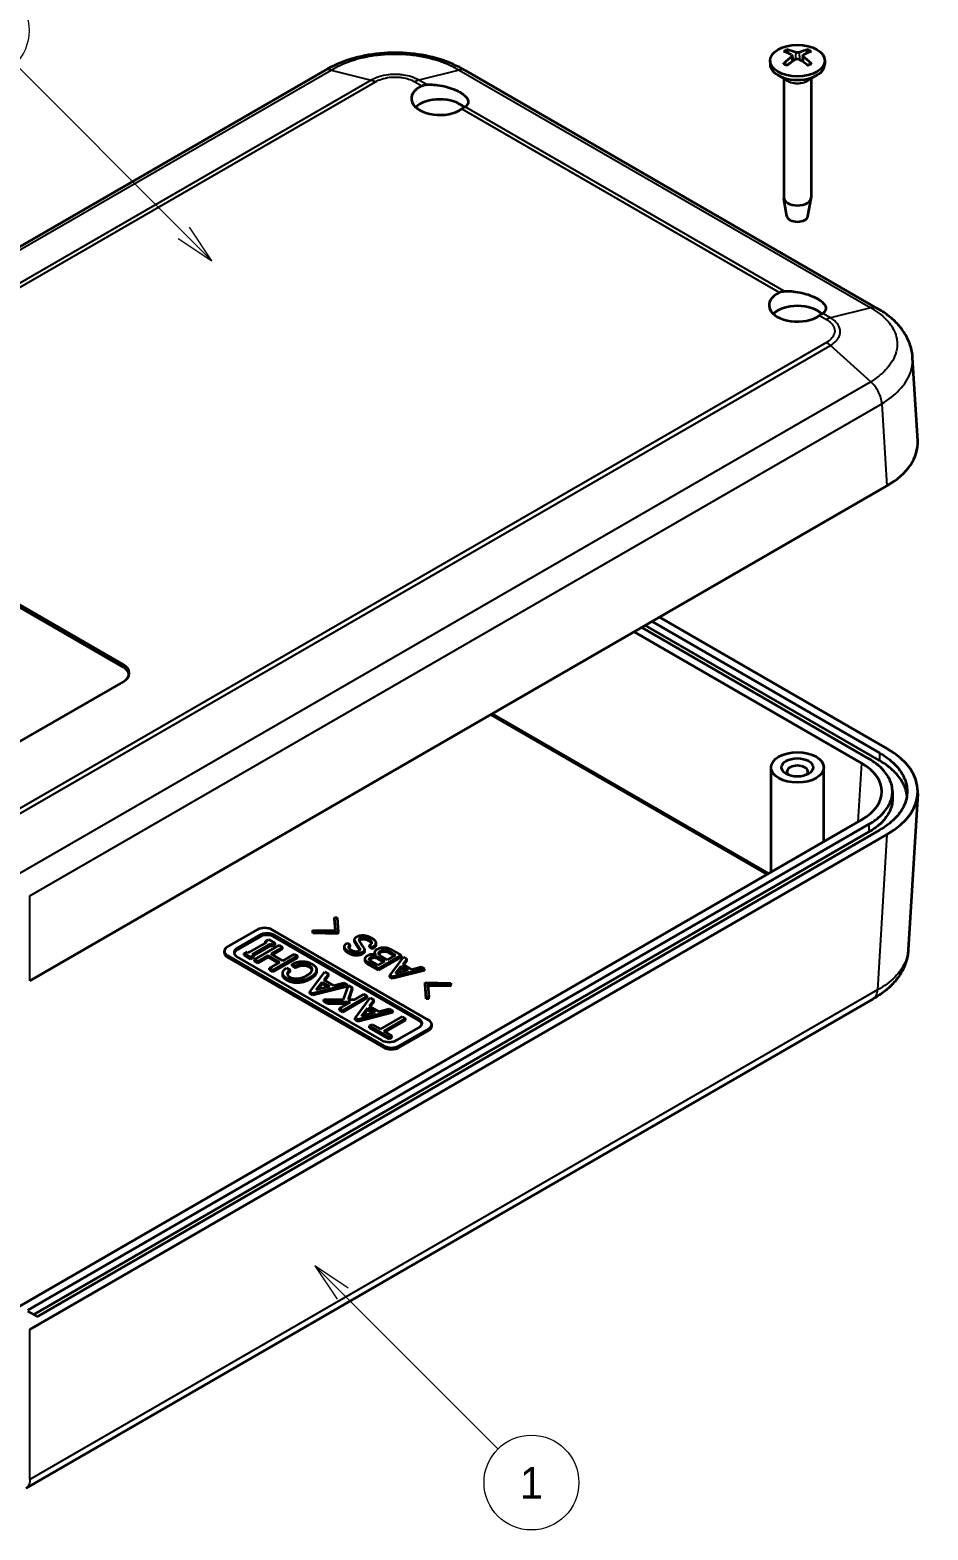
# Model space of a CAD drawing. Header units: millimetres. Extents: x 0 to 3058, y 0 to 562.
# Drawn here: x 411.7 to 497, y 135.4 to 277.7 of the extents above; entities that cross this region are included whole.
import ezdxf

# ---------------------------------------------------------------- set-up
doc = ezdxf.new("R2010")
doc.units = ezdxf.units.MM
doc.header["$LTSCALE"] = 1.5
for name, color, linetype, lineweight in [('Symbol (TK)', 100, 'Continuous', 18), ('Visible (ISO)', 7, 'Continuous', 35), ('Visible Narrow (ISO)', 7, 'Continuous', 25)]:
    doc.layers.add(name, color=color, linetype=linetype, lineweight=lineweight)
doc.styles.add('Note Text (TK2)', font='')
doc.styles.get('Note Text (TK2)').set_extended_font_data('MS PGothic')

# ---------------------------------------------------------------- blocks, each defined once
blk = doc.blocks.new('バルーン1')
at = {"layer": 'Symbol (TK)', "color": 100}
for p, q in [((308.785, 113.222), (307.017, 114.99)), ((309.139, 113.575), (307.017, 114.99)), ((307.017, 114.99), (308.432, 112.868)), ((308.785, 113.222), (318.613, 103.394))]:
    blk.add_line(p, q, dxfattribs=at)
at = {"layer": 'Symbol (TK)'}
blk.add_circle((320.726, 101.281), 3, dxfattribs=at)
at = {"layer": 'Symbol (TK)', "color": 7, "insert": (320.726, 101.257), "char_height": 2, "attachment_point": 5, "style": 'Note Text (TK2)'}
blk.add_mtext('1', dxfattribs=at)
blk = doc.blocks.new('バルーン3')
at = {"layer": 'Symbol (TK)', "color": 100}
for p, q in [((298.732, 180.307), (288.055, 190.984)), ((298.732, 180.307), (300.5, 178.539)), ((300.5, 178.539), (299.086, 180.66)), ((298.379, 179.953), (300.5, 178.539))]:
    blk.add_line(p, q, dxfattribs=at)
at = {"layer": 'Symbol (TK)'}
blk.add_circle((285.942, 193.097), 3, dxfattribs=at)
at = {"layer": 'Symbol (TK)', "color": 7, "insert": (285.942, 193.079), "char_height": 2, "attachment_point": 5, "style": 'Note Text (TK2)'}
blk.add_mtext('2', dxfattribs=at)

msp = doc.modelspace()

# ---------------------------------------------------------------- linework, layer by layer
at = {"layer": 'Visible (ISO)'}
for p, q in [((481.9837, 274.7862), (481.9837, 274.4596)), ((484.0751, 275.261), (484.1322, 274.7298)), ((485.0923, 275.261), (485.0353, 274.7298)), ((487.1837, 274.7862), (487.1837, 274.4596)), ((439.7251, 273.8473), (358.9287, 227.1994)), ((492.1519, 251.2861), (453.0748, 273.8473)), ((483.6438, 272.8793), (482.7452, 273.3981)), ((485.5237, 272.8793), (486.4222, 273.3981)), ((483.2837, 273.0872), (483.2837, 261.8039)), ((485.8837, 273.0872), (485.8837, 261.8039)), ((483.5837, 260.0316), (483.2901, 261.7293)), ((485.5837, 260.0316), (485.8773, 261.7293)), ((495.9954, 238.735), (495.5189, 246.6124)), ((493.0733, 234.4537), (411.7474, 187.5002)), ((420.5906, 217.264), (409.2814, 223.7933)), ((409.3643, 223.9904), (420.5906, 217.5089)), ((493.0733, 209.5456), (471.5022, 221.9996)), ((469.0966, 220.6108), (490.6647, 208.1584)), ((491.3733, 208.5675), (469.8052, 221.0199)), ((492.3662, 208.4025), (470.1587, 221.224)), ((470.7951, 221.5914), (492.3662, 209.1373)), ((420.5906, 215.8759), (409.2768, 209.344)), ((482.0837, 197.8185), (482.0837, 207.7518)), ((487.0837, 200.7053), (487.0837, 207.7518)), ((493.5994, 205.4656), (493.5994, 204.7307)), ((495.9954, 205.2643), (495.0992, 190.4467)), ((490.6647, 202.7728), (410.3353, 156.3945)), ((411.5396, 156.2717), (491.3733, 202.3637)), ((411.7474, 154.4321), (493.0733, 201.3856)), ((491.3733, 201.6289), (412.1053, 155.8634)), ((492.3662, 201.7938), (412.5295, 155.7001)), ((440.7408, 192.2731), (440.6525, 193.5182)), ((440.6525, 193.3549), (440.6525, 193.5182)), ((440.6525, 193.5182), (440.9048, 193.5182)), ((440.9048, 193.5182), (440.9931, 192.1275)), ((430.49, 190.7278), (433.3185, 192.3608)), ((434.7327, 192.3608), (449.5819, 183.7876)), ((438.5841, 192.1784), (438.5841, 192.3241)), ((438.5841, 192.3241), (440.7408, 192.2731)), ((438.5841, 192.0151), (438.5841, 192.1784)), ((440.9931, 192.1275), (438.5841, 192.1784)), ((440.7292, 192.2734), (440.6525, 193.3549)), ((440.9931, 191.9642), (440.9931, 192.1275)), ((431.4093, 190.6054), (433.5306, 191.8301)), ((433.5306, 191.6668), (431.4093, 190.4421)), ((432.5264, 190.1846), (434.2594, 191.1851)), ((434.5733, 191.0039), (432.8402, 190.0034)), ((434.5733, 190.8406), (432.9817, 189.9217)), ((433.0586, 189.5307), (435.392, 190.8779)), ((434.1093, 191.2718), (434.4095, 191.4451)), ((434.2594, 191.1851), (434.1093, 191.2718)), ((434.1093, 191.1085), (434.1093, 191.2718)), ((434.118, 191.1035), (434.1093, 191.1085)), ((434.4095, 191.4451), (435.0236, 191.0906)), ((434.7234, 190.9173), (434.5733, 191.0039)), ((434.5733, 190.8406), (434.5733, 191.0039)), ((434.7234, 190.754), (434.5733, 190.8406)), ((435.7059, 190.6967), (434.6142, 190.0664)), ((435.0236, 191.0906), (434.7234, 190.9173)), ((435.0236, 190.9273), (434.7234, 190.754)), ((434.7234, 190.754), (434.7234, 190.9173)), ((434.9448, 191.8301), (448.6627, 183.9101)), ((448.6627, 183.7468), (434.9448, 191.6668)), ((435.0236, 190.9273), (435.0236, 191.0906)), ((435.392, 190.8779), (435.7059, 190.6967)), ((435.7059, 190.5334), (435.7059, 190.6967)), ((440.9931, 191.9642), (438.5841, 192.0151)), ((441.5984, 190.5806), (441.5984, 190.7439)), ((441.8381, 191.0862), (442.1282, 190.9187)), ((442.1282, 190.7554), (442.1282, 190.9187)), ((442.557, 191.2506), (442.557, 191.4139)), ((442.62, 191.0685), (442.62, 191.2318)), ((442.9858, 190.5224), (442.9858, 190.6857)), ((444.2596, 190.7075), (443.9695, 190.875)), ((443.9695, 190.7117), (443.9695, 190.875)), ((444.2596, 190.5442), (443.9695, 190.7117)), ((444.2596, 190.5442), (444.2596, 190.7075)), ((444.5749, 190.9156), (444.5749, 191.0789)), ((430.1972, 190.1563), (430.1972, 190.3196)), ((445.3393, 181.3381), (430.49, 189.9113)), ((445.3393, 181.1748), (430.49, 189.748)), ((445.1272, 181.8688), (431.4093, 189.7889)), ((432.0761, 190.0979), (432.3763, 190.2712)), ((432.0761, 189.9346), (432.0761, 190.0979)), ((432.6901, 189.7434), (432.0761, 190.0979)), ((432.6901, 189.5801), (432.0761, 189.9346)), ((432.3763, 190.2712), (432.5264, 190.1846)), ((432.9904, 189.9167), (432.6901, 189.7434)), ((432.9904, 189.7534), (432.6901, 189.5801)), ((432.6901, 189.5801), (432.6901, 189.7434)), ((432.8402, 190.0034), (432.9904, 189.9167)), ((432.9904, 189.7534), (432.9904, 189.9167)), ((433.3724, 189.3495), (433.0586, 189.5307)), ((433.0586, 189.3674), (433.0586, 189.5307)), ((433.3724, 189.1862), (433.0586, 189.3674)), ((434.3549, 189.9167), (433.3724, 189.3495)), ((434.3549, 189.7534), (433.3724, 189.1862)), ((433.3724, 189.1862), (433.3724, 189.3495)), ((435.4739, 189.2707), (434.3549, 189.9167)), ((434.3549, 189.7534), (434.3549, 189.9167)), ((435.3325, 189.189), (434.3549, 189.7534)), ((434.4914, 188.7034), (435.4739, 189.2707)), ((434.6142, 190.0664), (435.7332, 189.4204)), ((435.7059, 190.5334), (434.7556, 189.9847)), ((437.1387, 189.8694), (434.8053, 188.5222)), ((437.1387, 189.7061), (434.8053, 188.3589)), ((435.7332, 189.4204), (436.8249, 190.0506)), ((436.8249, 190.0506), (437.1387, 189.8694)), ((437.1387, 189.7061), (437.1387, 189.8694)), ((443.4903, 190.2894), (443.4903, 190.4527)), ((443.5533, 189.4374), (443.5533, 189.6007)), ((444.8145, 188.6832), (443.8056, 189.2658)), ((444.7641, 188.9891), (444.0578, 189.3968)), ((444.4866, 190.0491), (444.4866, 190.2124)), ((444.7515, 189.7682), (445.4325, 189.375)), ((445.2911, 189.2933), (444.7515, 189.6049)), ((445.4325, 189.375), (444.7641, 188.9891)), ((446.9712, 189.9284), (444.8145, 188.6832)), ((446.9712, 189.7651), (444.8145, 188.5199)), ((445.6722, 189.5133), (445.0289, 189.8847)), ((446.4415, 189.9575), (445.6722, 189.5133)), ((445.7983, 190.3289), (446.4415, 189.9575)), ((446.3001, 189.8759), (445.7983, 190.1656)), ((445.8992, 188.0279), (447.2235, 189.7828)), ((445.9749, 190.5037), (446.9712, 189.9284)), ((446.9712, 189.7651), (446.9712, 189.9284)), ((447.5262, 189.608), (447.1352, 189.0765)), ((447.5262, 189.4447), (447.2195, 189.0278)), ((447.2235, 189.7828), (447.5262, 189.608)), ((447.5262, 189.4447), (447.5262, 189.608)), ((434.4914, 188.5401), (434.4914, 188.7034)), ((434.8053, 188.5222), (434.4914, 188.7034)), ((434.8053, 188.3589), (434.4914, 188.5401)), ((434.8053, 188.3589), (434.8053, 188.5222)), ((435.7332, 188.0595), (435.7332, 188.2228)), ((436.1016, 188.7349), (436.4291, 188.5458)), ((436.4291, 188.3825), (436.4291, 188.5458)), ((436.9613, 188.9004), (436.6338, 189.0895)), ((436.6338, 188.9262), (436.6338, 189.0895)), ((436.9613, 188.7371), (436.6338, 188.9262)), ((436.9613, 188.7371), (436.9613, 188.9004)), ((438.3123, 186.4659), (439.7451, 188.3646)), ((438.94, 188.3983), (438.94, 188.5616)), ((440.0726, 188.1756), (439.6496, 187.6004)), ((440.0726, 188.0123), (439.7339, 187.5518)), ((439.7451, 188.3646), (440.0726, 188.1756)), ((440.0726, 188.0123), (440.0726, 188.1756)), ((444.8145, 188.5199), (443.8056, 189.1025)), ((444.8145, 188.5199), (444.8145, 188.6832)), ((446.1514, 187.8823), (445.8992, 188.0279)), ((445.8992, 187.8646), (445.8992, 188.0279)), ((446.1514, 187.719), (445.8992, 187.8646)), ((449.191, 188.6468), (446.1514, 187.8823)), ((449.191, 188.4835), (446.1514, 187.719)), ((446.1514, 187.719), (446.1514, 187.8823)), ((446.4415, 188.1954), (446.9838, 188.8871)), ((447.6397, 188.5085), (446.4415, 188.1954)), ((446.9838, 188.7238), (446.6025, 188.2375)), ((446.9838, 188.7238), (446.9838, 188.8871)), ((446.9838, 188.8871), (447.6397, 188.5085)), ((447.445, 188.4576), (446.9838, 188.7238)), ((447.1352, 189.0765), (447.9676, 188.5959)), ((447.9676, 188.5959), (448.8883, 188.8216)), ((448.8883, 188.8216), (449.191, 188.6468)), ((449.191, 188.4835), (449.191, 188.6468)), ((438.5852, 186.3084), (438.3123, 186.4659)), ((438.3123, 186.3026), (438.3123, 186.4659)), ((441.8738, 187.1356), (438.5852, 186.3084)), ((441.8738, 186.9723), (438.5852, 186.1451)), ((438.899, 186.6471), (439.4858, 187.3956)), ((440.1954, 186.9859), (438.899, 186.6471)), ((439.4858, 187.2323), (439.06, 186.6892)), ((439.4858, 187.2323), (439.4858, 187.3956)), ((439.4858, 187.3956), (440.1954, 186.9859)), ((440.0007, 186.935), (439.4858, 187.2323)), ((439.6496, 187.6004), (440.5502, 187.0805)), ((440.5502, 187.0805), (441.5463, 187.3247)), ((441.5054, 185.7254), (441.9694, 187.0805)), ((441.5463, 187.3247), (441.8738, 187.1356)), ((441.8738, 186.9723), (441.8738, 187.1356)), ((442.3378, 186.8677), (441.9421, 185.7254)), ((441.9694, 187.0805), (442.3378, 186.8677)), ((442.3378, 186.7044), (441.9986, 185.7254)), ((442.3378, 186.7044), (442.3378, 186.8677)), ((449.3549, 185.9599), (449.2666, 187.3507)), ((449.2666, 187.1874), (449.2666, 187.3507)), ((449.2666, 187.3507), (451.6755, 187.2997)), ((449.3549, 185.7966), (449.2666, 187.1874)), ((451.6755, 187.1541), (449.5189, 187.2051)), ((449.5189, 187.2051), (449.6072, 185.9599)), ((451.6755, 186.9908), (449.5305, 187.0415)), ((451.6755, 187.2997), (451.6755, 187.1541)), ((451.6755, 186.9908), (451.6755, 187.1541)), ((491.7474, 185.7818), (411.3701, 139.376)), ((438.5852, 186.1451), (438.3123, 186.3026)), ((438.5852, 186.1451), (438.5852, 186.3084)), ((440.0453, 185.4969), (439.6496, 185.7254)), ((439.6496, 185.5621), (439.6496, 185.7254)), ((439.6496, 185.7254), (441.5054, 185.7254)), ((440.0453, 185.3336), (439.6496, 185.5621)), ((442.1741, 185.4969), (440.0453, 185.4969)), ((440.0453, 185.3336), (440.0453, 185.4969)), ((441.8912, 185.3336), (440.0453, 185.3336)), ((441.1097, 184.8824), (442.1741, 185.4969)), ((443.757, 186.0484), (441.4235, 184.7012)), ((443.757, 185.8851), (441.4235, 184.5379)), ((441.9421, 185.7254), (442.5698, 185.7254)), ((442.5698, 185.7254), (443.4431, 186.2296)), ((442.6107, 183.9842), (444.0435, 185.8829)), ((443.4431, 186.2296), (443.757, 186.0484)), ((443.757, 185.8851), (443.757, 186.0484)), ((444.3711, 185.6938), (443.948, 185.1187)), ((443.948, 185.1187), (444.8487, 184.5987)), ((444.3711, 185.5305), (444.0323, 185.07)), ((444.0435, 185.8829), (444.3711, 185.6938)), ((444.3711, 185.5305), (444.3711, 185.6938)), ((449.3549, 185.7966), (449.3549, 185.9599)), ((449.6072, 185.9599), (449.3549, 185.9599)), ((449.6072, 185.7966), (449.3549, 185.7966)), ((449.6072, 185.7966), (449.6072, 185.9599)), ((441.1097, 184.7191), (441.1097, 184.8824)), ((441.4235, 184.7012), (441.1097, 184.8824)), ((441.4235, 184.5379), (441.1097, 184.7191)), ((441.4235, 184.5379), (441.4235, 184.7012)), ((442.8836, 183.8266), (442.6107, 183.9842)), ((442.6107, 183.8209), (442.6107, 183.9842)), ((442.8836, 183.6633), (442.6107, 183.8209)), ((446.1723, 184.6539), (442.8836, 183.8266)), ((446.1723, 184.4906), (442.8836, 183.6633)), ((442.8836, 183.6633), (442.8836, 183.8266)), ((443.1975, 184.1654), (443.7843, 184.9139)), ((444.4939, 184.5042), (443.1975, 184.1654)), ((443.7843, 184.7506), (443.3585, 184.2075)), ((443.7843, 184.7506), (443.7843, 184.9139)), ((443.7843, 184.9139), (444.4939, 184.5042)), ((444.2992, 184.4533), (443.7843, 184.7506)), ((444.8487, 184.5987), (445.8448, 184.843)), ((445.0124, 182.9285), (447.0866, 184.126)), ((447.4004, 183.9448), (445.3263, 182.7473)), ((447.4004, 183.7815), (445.4677, 182.6656)), ((445.8448, 184.843), (446.1723, 184.6539)), ((446.1723, 184.4906), (446.1723, 184.6539)), ((447.0866, 184.126), (447.4004, 183.9448)), ((447.4004, 183.7815), (447.4004, 183.9448)), ((443.9753, 183.2279), (444.2346, 183.3776)), ((443.9753, 183.0646), (443.9753, 183.2279)), ((445.8448, 182.1485), (443.9753, 183.2279)), ((445.8448, 181.9852), (443.9753, 183.0646)), ((444.2346, 183.3776), (445.0124, 182.9285)), ((445.3263, 182.7473), (446.1041, 182.2982)), ((446.1041, 182.2982), (445.8448, 182.1485)), ((445.8448, 181.9852), (445.8448, 182.1485)), ((446.1041, 182.1349), (445.8448, 181.9852)), ((446.1041, 182.1349), (446.1041, 182.2982)), ((448.6627, 183.0936), (446.5414, 181.8688)), ((449.5819, 182.9711), (446.7535, 181.3381)), ((449.5819, 182.8078), (446.7535, 181.1748)), ((449.8748, 183.2161), (449.8748, 183.3794)), ((412.3881, 155.7001), (411.5396, 156.19))]:
    msp.add_line(p, q, dxfattribs=at)
for centre, major_axis in [((484.5837, 274.7862), (2.6, 0)), ((484.5837, 207.7518), (-2.5, 0)), ((484.5837, 207.7518), (-1.5, 0))]:
    msp.add_ellipse(centre, major_axis=major_axis, ratio=0.57735027, dxfattribs=at)
for centre, major_axis, ratio, start_param, end_param in [((484.7386, 270.4679), (3.1811, -5.0829), 0.49914857, 2.42335369, 2.61662299), ((484.7386, 270.3041), (-2.3783, -5.5045), 0.59978735, 3.94516487, 4.13843417), ((484.4419, 270.2966), (-2.7849, 5.3104), 0.65005895, 5.60912417, 5.80239347), ((484.4419, 270.4754), (3.5541, 4.8295), 0.54942017, 0.93426407, 1.12753336), ((484.7256, 270.2966), (-2.7849, -5.3104), 0.65005895, 3.62238449, 3.81565379), ((484.7256, 270.4754), (3.5541, -4.8295), 0.54942017, 2.01405929, 2.20732858), ((484.4289, 270.4679), (3.1811, 5.0829), 0.49914857, 0.52496967, 0.71823896), ((484.4289, 270.3041), (-2.3783, 5.5045), 0.59978735, 5.28634379, 5.47961309), ((484.5837, 274.4596), (2.6, 0), 0.57735027, 3.14159265, 6.28318531), ((450.6426, 271.1936), (-2.7, 0), 0.57735027, 5.3980875, 8.73907944), ((450.6426, 269.5606), (-2.7, 0), 0.57735027, 3.68122858, 5.73189971), ((484.5837, 261.8039), (1.3, 0), 0.57735027, 3.14159267, 6.28318531), ((484.5837, 260.0892), (-1.005, 0), 0.57735027, 0.09949574, 3.04209691), ((484.5837, 251.5976), (-2.7, 0), 0.57735027, 5.3980875, 8.73907944), ((484.5837, 249.9647), (-2.7, 0), 0.57735027, 3.68122858, 5.73189971), ((485.9893, 238.5337), (10.0122, 0), 0.5766475, 5.49839613, 6.31804944), ((419.1763, 216.6924), (2, 0), 0.57735027, 5.49778714, 7.06858347), ((419.1763, 216.4475), (2, 0), 0.57735027, 0.1062659, 0.78539816), ((485.9893, 205.4656), (10.0122, 0), 0.5766475, 5.49839613, 7.06797448), ((484.5837, 207.3435), (-1, 0), 0.57735027, 2.58260279, 6.84217517), ((485.9893, 205.4656), (6.608, 0), 0.5766475, 5.49839613, 7.06797448), ((434.0256, 191.9526), (1, 0), 0.57735027, 0.78539816, 2.35619449), ((431.1972, 190.3196), (-1, 0), 0.57735027, 5.49778714, 7.06858347), ((434.2377, 191.4219), (1, 0), 0.57735027, 0.78539816, 2.35619449), ((434.2377, 191.2586), (-1, 0), 0.57735027, 3.92699082, 5.49778714), ((431.1972, 190.1563), (-1, 0), 0.57735027, 0, 0.78539816), ((432.1164, 190.1971), (-1, 0), 0.57735027, 5.49778714, 7.06858347), ((432.1164, 190.0338), (-1, 0), 0.57735027, 5.49778714, 6.14128825), ((447.9556, 183.5018), (1, 0), 0.57735027, 5.49778714, 7.06858347), ((447.9556, 183.3385), (1, 0), 0.57735027, 0.14189705, 0.78539816), ((448.8748, 183.3794), (1, 0), 0.57735027, 5.49778714, 7.06858347), ((448.8748, 183.2161), (1, 0), 0.57735027, 5.49778714, 6.28318531), ((445.8343, 182.2771), (-1, 0), 0.57735027, 0.78539816, 2.35619449), ((446.0464, 181.7464), (-1, 0), 0.57735027, 0.78539816, 2.35619449), ((446.0464, 181.5831), (-1, 0), 0.57735027, 0.78539816, 2.35619449), ((412.4588, 155.741), (-0.1, 0), 0.57735027, 0.78539816, 2.35619449)]:
    msp.add_ellipse(centre, major_axis=major_axis, ratio=ratio, start_param=start_param, end_param=end_param, dxfattribs=at)
for points, knots in [([(453.085, 273.8415), (452.339, 274.291), (451.4991, 274.6555), (449.7294, 275.1987), (448.7967, 275.3802), (446.8822, 275.5629), (445.9177, 275.5629), (444.0032, 275.3802), (443.0705, 275.1987), (441.3008, 274.6555), (440.4609, 274.291), (439.7149, 273.8415)], [0.00078481, 0.00078481, 0.00078481, 0.00078481, 0.25032254, 0.25032254, 0.49986028, 0.49986028, 0.74939802, 0.74939802, 0.99893575, 0.99893575, 1.24847349, 1.24847349, 1.24847349, 1.24847349]), ([(483.5692, 275.8422), (483.5759, 275.8409), (483.5831, 275.8382), (483.5984, 275.8301), (483.6087, 275.8222), (483.6245, 275.8057), (483.6328, 275.7943), (483.6431, 275.7754), (483.6474, 275.7652), (483.6501, 275.7557)], [0.0118419235, 0.0118419235, 0.0118419235, 0.0118419235, 0.0144214474, 0.0144214474, 0.018046329, 0.018046329, 0.0216199422, 0.0216199422, 0.0245028918, 0.0245028918, 0.0245028918, 0.0245028918]), ([(484.0129, 275.3401), (484.0331, 275.3292), (484.0503, 275.3149), (484.0721, 275.2822), (484.0767, 275.2639), (484.0741, 275.2287), (484.0667, 275.2095), (484.0428, 275.1772), (484.0289, 275.1637), (484.0129, 275.1518)], [0, 0, 0, 0, 0.0090810802, 0.0090810802, 0.0181621604, 0.0181621604, 0.0272534983, 0.0272534983, 0.0342554005, 0.0342554005, 0.0342554005, 0.0342554005]), ([(484.7468, 275.5755), (484.7244, 275.5659), (484.6964, 275.5578), (484.636, 275.5474), (484.6035, 275.5453), (484.543, 275.5465), (484.5109, 275.55), (484.4593, 275.5613), (484.4384, 275.5679), (484.4207, 275.5755)], [0, 0, 0, 0, 0.0090810802, 0.0090810802, 0.0181621604, 0.0181621604, 0.0272534983, 0.0272534983, 0.0342554005, 0.0342554005, 0.0342554005, 0.0342554005]), ([(484.4207, 274.9164), (484.4431, 274.9302), (484.471, 274.9418), (484.5314, 274.9567), (484.564, 274.9598), (484.6245, 274.958), (484.6565, 274.953), (484.7082, 274.9368), (484.729, 274.9273), (484.7468, 274.9164)], [0, 0, 0, 0, 0.0090810802, 0.0090810802, 0.0181621604, 0.0181621604, 0.0272534983, 0.0272534983, 0.0342554005, 0.0342554005, 0.0342554005, 0.0342554005]), ([(485.1545, 275.1518), (485.1343, 275.1668), (485.1171, 275.1847), (485.0954, 275.2219), (485.0908, 275.2411), (485.0934, 275.2758), (485.1008, 275.2935), (485.1246, 275.3209), (485.1385, 275.3315), (485.1545, 275.3401)], [0, 0, 0, 0, 0.0090810802, 0.0090810802, 0.0181621604, 0.0181621604, 0.0272534983, 0.0272534983, 0.0342554005, 0.0342554005, 0.0342554005, 0.0342554005]), ([(485.5173, 275.7557), (485.5201, 275.7652), (485.5244, 275.7754), (485.5346, 275.7943), (485.5429, 275.8057), (485.5587, 275.8222), (485.5691, 275.8301), (485.5843, 275.8382), (485.5915, 275.8409), (485.5982, 275.8422)], [0.0329150768, 0.0329150768, 0.0329150768, 0.0329150768, 0.0357980264, 0.0357980264, 0.0393716396, 0.0393716396, 0.0429965212, 0.0429965212, 0.0455760451, 0.0455760451, 0.0455760451, 0.0455760451]), ([(483.2574, 274.4907), (483.2633, 274.4967), (483.2697, 274.5019), (483.2837, 274.5107), (483.2935, 274.5144), (483.3091, 274.516), (483.3176, 274.5143), (483.3251, 274.51), (483.3264, 274.5091), (483.3276, 274.5081)], [0.0118419235, 0.0118419235, 0.0118419235, 0.0118419235, 0.0144214474, 0.0144214474, 0.018046329, 0.018046329, 0.0216199422, 0.0216199422, 0.0223589134, 0.0223589134, 0.0223589134, 0.0223589134]), ([(483.6086, 274.3425), (483.5943, 274.349), (483.5803, 274.3556), (483.544, 274.3732), (483.5221, 274.3845), (483.4797, 274.4077), (483.4591, 274.4196), (483.4192, 274.444), (483.3999, 274.4564), (483.3627, 274.4819), (483.3448, 274.4949), (483.3277, 274.5082)], [3.02185546, 3.02185546, 3.02185546, 3.02185546, 3.056840358, 3.056840358, 3.113538845, 3.113538845, 3.170237332, 3.170237332, 3.226935819, 3.226935819, 3.283634306, 3.283634306, 3.283634306, 3.283634306]), ([(485.8398, 274.5082), (485.8226, 274.4949), (485.8047, 274.4819), (485.7675, 274.4564), (485.7482, 274.444), (485.7084, 274.4196), (485.6878, 274.4077), (485.6453, 274.3845), (485.6235, 274.3732), (485.5872, 274.3556), (485.5731, 274.349), (485.5588, 274.3425)], [1.428754675, 1.428754675, 1.428754675, 1.428754675, 1.485453162, 1.485453162, 1.542151649, 1.542151649, 1.598850136, 1.598850136, 1.655548623, 1.655548623, 1.690533521, 1.690533521, 1.690533521, 1.690533521]), ([(485.8398, 274.5081), (485.841, 274.5091), (485.8423, 274.51), (485.8498, 274.5143), (485.8584, 274.516), (485.8739, 274.5144), (485.8837, 274.5107), (485.8977, 274.5019), (485.9042, 274.4967), (485.91, 274.4907)], [0.0350590552, 0.0350590552, 0.0350590552, 0.0350590552, 0.0357980264, 0.0357980264, 0.0393716396, 0.0393716396, 0.0429965212, 0.0429965212, 0.0455760451, 0.0455760451, 0.0455760451, 0.0455760451]), ([(448.9329, 272.4001), (449.0049, 272.4341), (449.0797, 272.4606), (449.2352, 272.4991), (449.3155, 272.5107), (449.3968, 272.515)], [-0.0563926453, -0.0563926453, -0.0563926453, -0.0563926453, -0.0284701485, -0.0284701485, 0, 0, 0, 0]), ([(449.3968, 272.515), (449.5045, 272.5206), (449.6161, 272.5226), (449.9569, 272.5176), (450.1938, 272.5), (450.7151, 272.4315), (450.998, 272.3762), (451.5368, 272.2346), (451.7898, 272.1508), (452.129, 272.0118), (452.2297, 271.9665), (452.3743, 271.8952), (452.4218, 271.8706), (452.5027, 271.8267), (452.5367, 271.8075), (452.6048, 271.7676), (452.639, 271.7468), (452.723, 271.6935), (452.7714, 271.6607), (452.938, 271.5397), (453.0396, 271.4498), (453.2429, 271.2222), (453.3153, 271.0861), (453.3602, 270.8083), (453.3161, 270.6715), (453.163, 270.5026), (453.1058, 270.4556), (453.038, 270.4127)], [-0.723890047, -0.723890047, -0.723890047, -0.723890047, -0.686108666, -0.686108666, -0.611718102, -0.611718102, -0.525593699, -0.525593699, -0.443518141, -0.443518141, -0.40675463, -0.40675463, -0.387951732, -0.387951732, -0.373781431, -0.373781431, -0.358713042, -0.358713042, -0.335524765, -0.335524765, -0.274207076, -0.274207076, -0.181088175, -0.181088175, -0.07433961, -0.07433961, -0.02862529, -0.02862529, -0.02862529, -0.02862529]), ([(453.038, 270.4127), (452.962, 270.3646), (452.8712, 270.3038), (452.7549, 270.2224), (452.7437, 270.2145), (452.7323, 270.2065)], [-0.0565080673, -0.0565080673, -0.0565080673, -0.0565080673, -0.0053919863, -0.0053919863, 0, 0, 0, 0]), ([(482.874, 252.8042), (482.9461, 252.8382), (483.0208, 252.8647), (483.1763, 252.9032), (483.2566, 252.9148), (483.3379, 252.919)], [-0.0563926453, -0.0563926453, -0.0563926453, -0.0563926453, -0.0284701485, -0.0284701485, 0, 0, 0, 0]), ([(483.3379, 252.919), (483.4457, 252.9247), (483.5573, 252.9267), (483.8984, 252.9216), (484.1354, 252.904), (484.6568, 252.8355), (484.9397, 252.7802), (485.4783, 252.6386), (485.7311, 252.5548), (486.0701, 252.4159), (486.1707, 252.3707), (486.3153, 252.2994), (486.3629, 252.2747), (486.4437, 252.2308), (486.4777, 252.2117), (486.5459, 252.1718), (486.58, 252.151), (486.664, 252.0976), (486.7124, 252.0648), (486.8791, 251.9438), (486.9808, 251.8538), (487.184, 251.6263), (487.2564, 251.4901), (487.3013, 251.2124), (487.2572, 251.0756), (487.1041, 250.9067), (487.0469, 250.8597), (486.9791, 250.8168)], [-0.723889884, -0.723889884, -0.723889884, -0.723889884, -0.686083319, -0.686083319, -0.611655667, -0.611655667, -0.525541143, -0.525541143, -0.443520627, -0.443520627, -0.406768973, -0.406768973, -0.387969052, -0.387969052, -0.373799247, -0.373799247, -0.358729695, -0.358729695, -0.335536439, -0.335536439, -0.274195039, -0.274195039, -0.181089418, -0.181089418, -0.074338472, -0.074338472, -0.02862529, -0.02862529, -0.02862529, -0.02862529]), ([(486.9791, 250.8168), (486.9032, 250.7687), (486.8124, 250.7079), (486.6961, 250.6265), (486.6848, 250.6186), (486.6735, 250.6106)], [-0.0565080673, -0.0565080673, -0.0565080673, -0.0565080673, -0.0053919863, -0.0053919863, 0, 0, 0, 0]), ([(495.5189, 246.6124), (495.4947, 247.0141), (495.4177, 247.4128), (495.168, 248.1783), (494.9958, 248.5438), (494.5797, 249.2228), (494.3374, 249.5354), (493.7969, 250.1139), (493.4978, 250.3801), (492.8563, 250.8663), (492.5138, 251.0863), (492.1557, 251.284)], [0.652641614, 0.652641614, 0.652641614, 0.652641614, 0.771955424, 0.771955424, 0.891269235, 0.891269235, 1.010583045, 1.010583045, 1.129896856, 1.129896856, 1.249210667, 1.249210667, 1.249210667, 1.249210667]), ([(491.3733, 202.3637), (491.6078, 202.4991), (492.0461, 202.7876), (492.5076, 203.1863), (492.8987, 203.6086), (493.1531, 203.963), (493.3939, 204.4211), (493.5235, 204.7974), (493.6048, 205.2738), (493.6048, 205.6574), (493.5235, 206.1338), (493.3939, 206.5101), (493.1531, 206.9682), (492.8987, 207.3226), (492.5076, 207.7449), (492.0461, 208.1436), (491.6078, 208.4321), (491.3733, 208.5675)], [-7.06797448, -7.06797448, -7.06797448, -7.06797448, -6.93717629, -6.80637809, -6.74097899, -6.6101808, -6.5447817, -6.4139835, -6.34858441, -6.21778621, -6.15238711, -6.02158892, -5.95618982, -5.82539162, -5.75999252, -5.62919433, -5.49839613, -5.49839613, -5.49839613, -5.49839613]), ([(492.3662, 209.1373), (492.6439, 208.977), (493.1627, 208.6355), (493.7092, 208.1634), (494.1721, 207.6636), (494.4732, 207.244), (494.7582, 206.7018), (494.9117, 206.2565), (495.0079, 205.6926), (495.0079, 205.2386), (494.9117, 204.6747), (494.7582, 204.2294), (494.4732, 203.6871), (494.1721, 203.2676), (493.7092, 202.7678), (493.1627, 202.2957), (492.6439, 201.9541), (492.3662, 201.7938)], [-7.06797448, -7.06797448, -7.06797448, -7.06797448, -6.93717629, -6.80637809, -6.74097899, -6.6101808, -6.5447817, -6.4139835, -6.34858441, -6.21778621, -6.15238711, -6.02158892, -5.95618982, -5.82539162, -5.75999252, -5.62919433, -5.49839613, -5.49839613, -5.49839613, -5.49839613]), ([(494.979, 205.0982), (494.9662, 205.2019), (494.9085, 205.5308), (494.7582, 205.9669), (494.4732, 206.5092), (494.1721, 206.9287), (493.7092, 207.4286), (493.1627, 207.9006), (492.6439, 208.2422), (492.3662, 208.4025)], [6.353964512, 6.353964512, 6.353964512, 6.353964512, 6.413983503, 6.544781699, 6.610180797, 6.740978993, 6.806378091, 6.937176287, 7.067974483, 7.067974483, 7.067974483, 7.067974483]), ([(493.5994, 204.7307), (493.5994, 204.635), (493.5886, 204.4437), (493.5235, 204.0625), (493.3939, 203.6863), (493.1531, 203.2281), (492.8987, 202.8737), (492.5076, 202.4515), (492.0461, 202.0527), (491.6078, 201.7642), (491.3733, 201.6289)], [6.283185307, 6.283185307, 6.283185307, 6.283185307, 6.348584405, 6.413983503, 6.544781699, 6.610180797, 6.740978993, 6.806378091, 6.937176287, 7.067974483, 7.067974483, 7.067974483, 7.067974483]), ([(495.0992, 190.4467), (495.0749, 190.0448), (494.9975, 189.6442), (494.7474, 188.8787), (494.5753, 188.5141), (494.1609, 187.8378), (493.9194, 187.5257), (493.3775, 186.9454), (493.0778, 186.6787), (492.4358, 186.1923), (492.0937, 185.9726), (491.736, 185.7751)], [0.652478281, 0.652478281, 0.652478281, 0.652478281, 0.771679991, 0.771679991, 0.8908817, 0.8908817, 1.01008341, 1.01008341, 1.129285119, 1.129285119, 1.248486829, 1.248486829, 1.248486829, 1.248486829])]:
    msp.add_open_spline(points, degree=3, knots=knots, dxfattribs=at)
for points, weights in [([(483.7298, 275.4807), (483.6917, 275.6121), (483.6501, 275.7557)], [1.19411166914, 1.17725936666, 1.15839235253]), ([(485.5173, 275.7557), (485.4757, 275.6121), (485.4376, 275.4807)], [1.15839235245, 1.17725936657, 1.19411166904])]:
    msp.add_rational_spline(points, weights, degree=2, dxfattribs=at)
for points in [[(441.5984, 190.7439), (441.5984, 190.9478), (441.8381, 191.0862)], [(441.9894, 190.2852), (441.5984, 190.5109), (441.5984, 190.7439)], [(442.1282, 190.9187), (441.9768, 190.8313), (441.9768, 190.7148)], [(441.9768, 190.7148), (441.9768, 190.5837), (442.2164, 190.4454)], [(442.1282, 190.7554), (442.034, 190.701), (441.9984, 190.6354)], [(442.557, 191.4139), (442.557, 191.574), (442.7462, 191.6833)], [(442.62, 191.2318), (442.557, 191.3119), (442.557, 191.4139)], [(442.62, 191.0685), (442.557, 191.1486), (442.557, 191.2506)], [(442.9858, 190.6857), (442.8218, 190.926), (442.62, 191.2318)], [(442.9858, 190.5224), (442.8218, 190.7627), (442.62, 191.0685)], [(442.7462, 191.6833), (442.9984, 191.8289), (443.3515, 191.8289)], [(443.0867, 191.5449), (442.9732, 191.4794), (442.9732, 191.392)], [(442.9732, 191.392), (442.9732, 191.3192), (443.0488, 191.2027)], [(443.0867, 190.4818), (443.0867, 190.5546), (442.9858, 190.6857)], [(443.0867, 191.3816), (443.023, 191.3448), (442.995, 191.3012)], [(443.0488, 191.2027), (443.1119, 191.0935), (443.2254, 190.926)], [(443.3894, 191.6032), (443.1876, 191.6032), (443.0867, 191.5449)], [(443.3894, 191.4399), (443.1876, 191.4399), (443.0867, 191.3816)], [(443.2254, 190.926), (443.3515, 190.7367), (443.4272, 190.6202)], [(443.3515, 191.8289), (443.7299, 191.8289), (444.1587, 191.5813)], [(443.9065, 191.4503), (443.6416, 191.6032), (443.3894, 191.6032)], [(443.9065, 191.287), (443.6416, 191.4399), (443.3894, 191.4399)], [(444.1965, 191.1226), (444.1965, 191.2828), (443.9065, 191.4503)], [(444.1744, 191.0484), (444.1164, 191.1658), (443.9065, 191.287)], [(443.9695, 190.875), (444.1965, 191.0061), (444.1965, 191.1226)], [(444.1587, 191.5813), (444.5749, 191.341), (444.5749, 191.0789)], [(444.5749, 191.0789), (444.5749, 190.8896), (444.2596, 190.7075)], [(444.5749, 190.9156), (444.5749, 190.7263), (444.2596, 190.5442)], [(444.7136, 190.5182), (444.9911, 190.6784), (445.3695, 190.6784)], [(445.3695, 190.6784), (445.6722, 190.6784), (445.9749, 190.5037)], [(436.6338, 189.0895), (437.1114, 189.3495), (437.63, 189.3495)], [(437.63, 189.3495), (438.0939, 189.3495), (438.5306, 189.0973)], [(441.9894, 190.1219), (441.5984, 190.3476), (441.5984, 190.5806)], [(442.7083, 190.074), (442.3552, 190.074), (441.9894, 190.2852)], [(442.7083, 189.9107), (442.3552, 189.9107), (441.9894, 190.1219)], [(442.2164, 190.4454), (442.4813, 190.2925), (442.6831, 190.2925)], [(442.6831, 190.2925), (442.8597, 190.2925), (442.9732, 190.358)], [(443.3011, 190.2124), (443.0615, 190.074), (442.7083, 190.074)], [(443.3011, 190.0491), (443.0615, 189.9107), (442.7083, 189.9107)], [(442.9732, 190.358), (443.0867, 190.4236), (443.0867, 190.4818)], [(443.0551, 190.4183), (443.0302, 190.4647), (442.9858, 190.5224)], [(443.4903, 190.4527), (443.4903, 190.3216), (443.3011, 190.2124)], [(443.4903, 190.2894), (443.4903, 190.1583), (443.3011, 190.0491)], [(443.4272, 190.6202), (443.4903, 190.5401), (443.4903, 190.4527)], [(443.5533, 189.6007), (443.5533, 189.7755), (443.8056, 189.9211)], [(443.8056, 189.2658), (443.5533, 189.4114), (443.5533, 189.6007)], [(443.8056, 189.1025), (443.5533, 189.2481), (443.5533, 189.4374)], [(443.8056, 189.9211), (444.0074, 190.0376), (444.2848, 190.0376)], [(443.9443, 189.5498), (443.9443, 189.6663), (444.083, 189.7464)], [(444.0578, 189.3968), (443.9443, 189.4624), (443.9443, 189.5498)], [(444.083, 189.5831), (444.0009, 189.5356), (443.9674, 189.4754)], [(444.083, 189.7464), (444.247, 189.841), (444.4488, 189.841)], [(444.4488, 189.6777), (444.247, 189.6777), (444.083, 189.5831)], [(444.2848, 190.0376), (444.4362, 190.0376), (444.5875, 189.9939)], [(444.4488, 189.841), (444.6254, 189.841), (444.7515, 189.7682)], [(444.7515, 189.6049), (444.6254, 189.6777), (444.4488, 189.6777)], [(444.4866, 190.2124), (444.4866, 190.3871), (444.7136, 190.5182)], [(444.5875, 189.9939), (444.4866, 190.1104), (444.4866, 190.2124)], [(444.489, 190.0178), (444.4866, 190.0336), (444.4866, 190.0491)], [(444.8398, 190.125), (444.8398, 190.2415), (445.0163, 190.3435)], [(445.0289, 189.8847), (444.8398, 189.9939), (444.8398, 190.125)], [(445.0163, 190.1802), (444.9006, 190.1133), (444.8607, 190.0402)], [(445.0163, 190.3435), (445.1803, 190.4381), (445.4073, 190.4381)], [(445.4073, 190.2748), (445.1803, 190.2748), (445.0163, 190.1802)], [(445.4073, 190.4381), (445.6091, 190.4381), (445.7983, 190.3289)], [(445.7983, 190.1656), (445.6091, 190.2748), (445.4073, 190.2748)], [(435.7332, 188.2228), (435.7332, 188.5065), (436.1016, 188.7349)], [(436.1426, 187.7186), (435.7332, 187.955), (435.7332, 188.2228)], [(436.1426, 187.5553), (435.7332, 187.7917), (435.7332, 188.0595)], [(436.4291, 188.5458), (436.1699, 188.3646), (436.1699, 188.1913)], [(436.1699, 188.1913), (436.1699, 188.0022), (436.4018, 187.8683)], [(436.4291, 188.3825), (436.2275, 188.2416), (436.1827, 188.1055)], [(436.4018, 187.8683), (436.6475, 187.7265), (437.0295, 187.7265)], [(437.6982, 189.1052), (437.3161, 189.1052), (436.9613, 188.9004)], [(437.6982, 188.9419), (437.3161, 188.9419), (436.9613, 188.7371)], [(437.0295, 187.7265), (437.5208, 187.7265), (438.0257, 188.018)], [(438.3532, 187.8289), (437.7528, 187.4823), (437.0705, 187.4823)], [(438.2713, 188.9477), (437.9984, 189.1052), (437.6982, 189.1052)], [(438.2713, 188.7844), (437.9984, 188.9419), (437.6982, 188.9419)], [(438.0257, 188.018), (438.5306, 188.3095), (438.5306, 188.5931)], [(438.5306, 188.5931), (438.5306, 188.798), (438.2713, 188.9477)], [(438.5199, 188.5106), (438.4781, 188.665), (438.2713, 188.7844)], [(438.94, 188.5616), (438.94, 188.1677), (438.3532, 187.8289)], [(438.94, 188.3983), (438.94, 188.0044), (438.3532, 187.6656)], [(438.5306, 189.0973), (438.94, 188.861), (438.94, 188.5616)], [(437.0705, 187.4823), (436.5519, 187.4823), (436.1426, 187.7186)], [(437.0705, 187.319), (436.5519, 187.319), (436.1426, 187.5553)], [(438.3532, 187.6656), (437.7528, 187.319), (437.0705, 187.319)]]:
    msp.add_open_spline(points, degree=2, dxfattribs=at)
at = {"layer": 'Visible Narrow (ISO)'}
for p, q in [((484.0129, 275.1518), (484.0492, 274.6727)), ((484.4207, 275.5755), (484.373, 274.8869)), ((484.7468, 275.5755), (484.7944, 274.8869)), ((485.1545, 275.1518), (485.1182, 274.6727)), ((359.5432, 227.2605), (440.3258, 273.9003)), ((440.3258, 273.9003), (444.1436, 272.9425)), ((452.4741, 273.9003), (448.6563, 272.9425)), ((452.4741, 273.9003), (491.5374, 251.3471)), ((444.1436, 272.9425), (365.6214, 227.6076)), ((366.0852, 227.4928), (444.5304, 272.7831)), ((444.1436, 272.9425), (444.1436, 272.9425)), ((448.2695, 272.7831), (448.9329, 272.4001)), ((449.3968, 272.515), (448.6563, 272.9425)), ((448.6563, 272.9425), (448.6563, 272.9425)), ((483.3379, 252.919), (453.038, 270.4127)), ((452.7323, 270.2065), (482.874, 252.8042)), ((486.6735, 250.6106), (487.3369, 250.2275)), ((487.7196, 250.3893), (486.9791, 250.8168)), ((491.5374, 251.3471), (487.7196, 250.3893)), ((487.7196, 250.3893), (487.7196, 250.3893)), ((487.3369, 248.0688), (408.8917, 202.7784)), ((409.1974, 202.449), (487.7196, 247.7839)), ((487.7196, 247.7839), (487.7196, 247.7839)), ((491.5374, 244.3333), (487.7196, 247.7839)), ((491.5374, 244.3333), (410.7548, 197.6934)), ((411.7474, 195.5644), (492.602, 242.2458)), ((492.602, 242.2463), (493.0733, 234.4537)), ((420.5906, 217.5089), (420.5906, 217.264)), ((455.49, 212.755), (481.7222, 197.6098)), ((481.8611, 197.69), (455.6289, 212.8352)), ((490.6647, 208.1584), (490.3272, 202.5779)), ((492.3662, 209.1373), (492.3662, 208.4025)), ((491.3733, 202.3637), (491.3733, 201.6289)), ((493.0733, 201.3856), (492.1822, 186.6533)), ((411.7474, 187.5002), (411.7474, 195.5644)), ((433.5306, 191.6668), (433.5306, 191.8301)), ((434.9448, 191.6668), (434.9448, 191.8301)), ((443.0867, 191.3816), (443.0867, 191.5449)), ((443.3894, 191.4399), (443.3894, 191.6032)), ((443.9065, 191.287), (443.9065, 191.4503)), ((430.49, 189.748), (430.49, 189.9113)), ((431.4093, 190.4421), (431.4093, 190.6054)), ((441.9894, 190.1219), (441.9894, 190.2852)), ((442.7083, 189.9107), (442.7083, 190.074)), ((443.3011, 190.0491), (443.3011, 190.2124)), ((443.8056, 189.1025), (443.8056, 189.2658)), ((444.083, 189.5831), (444.083, 189.7464)), ((444.4488, 189.6777), (444.4488, 189.841)), ((444.7515, 189.6049), (444.7515, 189.7682)), ((445.0163, 190.1802), (445.0163, 190.3435)), ((445.4073, 190.2748), (445.4073, 190.4381)), ((445.7983, 190.1656), (445.7983, 190.3289)), ((437.6982, 188.9419), (437.6982, 189.1052)), ((438.2713, 188.7844), (438.2713, 188.9477)), ((438.3532, 187.6656), (438.3532, 187.8289)), ((492.1822, 186.6533), (411.7474, 140.2142)), ((436.1426, 187.5553), (436.1426, 187.7186)), ((437.0705, 187.319), (437.0705, 187.4823)), ((448.6627, 183.7468), (448.6627, 183.9101)), ((449.5819, 182.8078), (449.5819, 182.9711)), ((445.3393, 181.1748), (445.3393, 181.3381)), ((446.7535, 181.1748), (446.7535, 181.3381)), ((411.7474, 140.2137), (411.7474, 154.4321))]:
    msp.add_line(p, q, dxfattribs=at)
for centre, major_axis, start_param, end_param in [((484.5837, 275.0765), (-1.6698, 0), 5.36537754, 5.63019675), ((484.5837, 275.0361), (1.5572, 0), 2.21372073, 2.43967502), ((484.5837, 275.0361), (1.5572, 0), 0.70191764, 0.92787192), ((484.5837, 275.0765), (-1.6698, 0), 3.79458121, 4.05940042), ((484.5837, 275.0765), (1.6698, 0), 3.79458121, 4.05940042), ((484.5837, 275.0765), (1.6698, 0), 5.36537754, 5.63019675), ((484.5837, 273.3643), (1.3, 0), 3.67387725, 5.75090071), ((484.5837, 273.422), (-1.3293, 0), 0.78539816, 2.35619449)]:
    msp.add_ellipse(centre, major_axis=major_axis, ratio=0.57735027, start_param=start_param, end_param=end_param, dxfattribs=at)
for points, knots in [([(440.3259, 273.9003), (440.8879, 274.2386), (441.5357, 274.5333), (442.8659, 274.9777), (443.5333, 275.1388), (444.6669, 275.3171), (445.1129, 275.3651), (445.8404, 275.4082), (446.1208, 275.4164), (446.9583, 275.4164), (447.5219, 275.3832), (448.9594, 275.2109), (449.8075, 275.0224), (451.2825, 274.525), (451.9199, 274.2338), (452.474, 273.9003)], [-1.24925829, -1.24925829, -1.24925829, -1.24925829, -1.02751495, -1.02751495, -0.82763362, -0.82763362, -0.70270779, -0.70270779, -0.62462915, -0.62462915, -0.46847186, -0.46847186, -0.2186202, -0.2186202, 0, 0, 0, 0]), ([(440.3258, 273.9003), (440.1859, 273.9379), (440.0524, 273.9456), (439.932, 273.923), (439.8576, 273.9091), (439.7882, 273.8836), (439.7251, 273.8472)], [0, 0, 0, 0, 0.25000324, 0.25000324, 0.25000324, 0.404546905, 0.404546905, 0.404546905, 0.404546905]), ([(448.6563, 272.9425), (448.4454, 273.0634), (448.2037, 273.1681), (447.7087, 273.3259), (447.461, 273.3829), (447.0412, 273.446), (446.8761, 273.4629), (446.6069, 273.4781), (446.5032, 273.481), (446.1935, 273.481), (445.985, 273.4693), (445.4528, 273.4084), (445.1383, 273.3417), (444.5894, 273.1651), (444.3515, 273.0616), (444.1436, 272.9425)], [-0.413526312, -0.413526312, -0.413526312, -0.413526312, -0.340125391, -0.340125391, -0.273961181, -0.273961181, -0.23260855, -0.23260855, -0.206763156, -0.206763156, -0.155072367, -0.155072367, -0.072367105, -0.072367105, 0, 0, 0, 0]), ([(444.5304, 272.7831), (444.531, 272.7835), (444.5317, 272.7838), (444.7011, 272.8837), (444.896, 272.9706), (445.3491, 273.1194), (445.6103, 273.1759), (446.0537, 273.2275), (446.2276, 273.2375), (446.4861, 273.2375), (446.5727, 273.235), (446.7972, 273.2221), (446.9348, 273.2077), (447.2841, 273.1543), (447.4896, 273.106), (447.8983, 272.9731), (448.0964, 272.8851), (448.2682, 272.7838), (448.2689, 272.7835), (448.2695, 272.7831)], [-0.000264502, -0.000264502, -0.000264502, -0.000264502, 0, 0, 0.072367105, 0.072367105, 0.155072367, 0.155072367, 0.206763156, 0.206763156, 0.23260855, 0.23260855, 0.273961181, 0.273961181, 0.340125391, 0.340125391, 0.413526312, 0.413526312, 0.413790813, 0.413790813, 0.413790813, 0.413790813]), ([(453.0748, 273.8472), (453.0117, 273.8836), (452.9423, 273.9091), (452.8679, 273.923), (452.7475, 273.9456), (452.614, 273.9379), (452.4741, 273.9003)], [0.595466054, 0.595466054, 0.595466054, 0.595466054, 0.75000972, 0.75000972, 0.75000972, 1.000012959, 1.000012959, 1.000012959, 1.000012959]), ([(444.1436, 272.9425), (444.2065, 272.927), (444.2704, 272.9058), (444.3992, 272.8527), (444.4639, 272.821), (444.5292, 272.7838), (444.5298, 272.7835), (444.5304, 272.7831)], [-0.0548724523, -0.0548724523, -0.0548724523, -0.0548724523, -0.0273082995, -0.0273082995, 0, 0, 0.0002558258, 0.0002558258, 0.0002558258, 0.0002558258]), ([(448.6563, 272.9425), (448.5934, 272.927), (448.5295, 272.9058), (448.4007, 272.8527), (448.336, 272.821), (448.2707, 272.7838), (448.2701, 272.7835), (448.2695, 272.7831)], [0, 0, 0, 0, 0.0275641608, 0.0275641608, 0.0548724683, 0.0548724683, 0.0551282943, 0.0551282943, 0.0551282943, 0.0551282943]), ([(491.5373, 251.3471), (492.0974, 251.0376), (492.5848, 250.6766), (493.3183, 249.9308), (493.5864, 249.5511), (493.882, 248.9036), (493.9611, 248.6484), (494.0323, 248.2315), (494.0459, 248.0708), (494.0461, 247.585), (493.9908, 247.2572), (493.7053, 246.4197), (493.3932, 245.9217), (492.5684, 245.0468), (492.0895, 244.6684), (491.5373, 244.3334)], [-1.24998219, -1.24998219, -1.24998219, -1.24998219, -1.02811035, -1.02811035, -0.8281132, -0.8281132, -0.70311498, -0.70311498, -0.62499109, -0.62499109, -0.46874332, -0.46874332, -0.21874688, -0.21874688, 0, 0, 0, 0]), ([(491.5374, 251.3471), (491.6833, 251.3812), (491.8228, 251.3855), (491.9492, 251.3594), (492.0228, 251.3443), (492.0919, 251.3189), (492.1555, 251.2838)], [0, 0, 0, 0, 0.25000324, 0.25000324, 0.25000324, 0.395581938, 0.395581938, 0.395581938, 0.395581938]), ([(487.7196, 250.3893), (487.6574, 250.3734), (487.594, 250.3519), (487.498, 250.3113), (487.4659, 250.2964), (487.4176, 250.2721), (487.4014, 250.2636), (487.3772, 250.2504), (487.3692, 250.246), (487.3536, 250.2372), (487.3462, 250.2329), (487.3381, 250.2282), (487.3375, 250.2279), (487.3369, 250.2275)], [-0.0548634316, -0.0548634316, -0.0548634316, -0.0548634316, -0.0272992789, -0.0272992789, -0.013521, -0.013521, -0.0066314619, -0.0066314619, -0.0031854734, -0.0031854734, 0, 0, 0.0002558258, 0.0002558258, 0.0002558258, 0.0002558258]), ([(487.3369, 250.2275), (487.3375, 250.2272), (487.3381, 250.2268), (487.5112, 250.1289), (487.6619, 250.0162), (487.9189, 249.7553), (488.0174, 249.6038), (488.1067, 249.3478), (488.1239, 249.2483), (488.1239, 249.0983), (488.1196, 249.0482), (488.0971, 248.9182), (488.0721, 248.8388), (487.9796, 248.6375), (487.8959, 248.5185), (487.6651, 248.2824), (487.5136, 248.1688), (487.3381, 248.0695), (487.3375, 248.0691), (487.3369, 248.0688)], [-0.000264502, -0.000264502, -0.000264502, -0.000264502, 0, 0, 0.072403061, 0.072403061, 0.155149417, 0.155149417, 0.206865889, 0.206865889, 0.232724125, 0.232724125, 0.274097303, 0.274097303, 0.340294387, 0.340294387, 0.413731778, 0.413731778, 0.413996281, 0.413996281, 0.413996281, 0.413996281]), ([(487.7196, 247.7839), (487.9268, 247.907), (488.1051, 248.0467), (488.3761, 248.3345), (488.474, 248.4785), (488.582, 248.721), (488.6112, 248.8165), (488.6374, 248.9724), (488.6424, 249.0326), (488.6424, 249.2123), (488.6224, 249.3315), (488.5182, 249.6381), (488.4032, 249.8198), (488.1013, 250.134), (487.9239, 250.2705), (487.7196, 250.3893)], [-0.413731778, -0.413731778, -0.413731778, -0.413731778, -0.340294387, -0.340294387, -0.274097303, -0.274097303, -0.232724125, -0.232724125, -0.206865889, -0.206865889, -0.155149417, -0.155149417, -0.072403061, -0.072403061, 0, 0, 0, 0]), ([(487.7196, 247.7839), (487.6574, 247.8406), (487.594, 247.8929), (487.498, 247.9644), (487.4659, 247.987), (487.4176, 248.0191), (487.4014, 248.0295), (487.3772, 248.0446), (487.3692, 248.0495), (487.3536, 248.0589), (487.3462, 248.0634), (487.3381, 248.0681), (487.3375, 248.0684), (487.3369, 248.0688)], [0, 0, 0, 0, 0.0275641609, 0.0275641609, 0.0413424447, 0.0413424447, 0.048231986, 0.048231986, 0.0516779778, 0.0516779778, 0.0548634479, 0.0548634479, 0.0551192738, 0.0551192738, 0.0551192738, 0.0551192738]), ([(492.602, 242.2463), (493.2436, 242.6361), (493.8005, 243.0762), (494.7623, 244.0953), (495.1269, 244.6762), (495.4605, 245.6528), (495.5252, 246.0349), (495.525, 246.4792), (495.523, 246.5459), (495.519, 246.6123)], [0.000708492, 0.000708492, 0.000708492, 0.000708492, 0.218746883, 0.218746883, 0.46874332, 0.46874332, 0.624991094, 0.624991094, 0.652641614, 0.652641614, 0.652641614, 0.652641614]), ([(492.602, 242.2463), (492.5938, 242.4189), (492.562, 242.604), (492.5081, 242.7926), (492.4542, 242.9814), (492.3781, 243.1736), (492.2834, 243.3597), (492.1888, 243.5459), (492.0756, 243.7259), (491.9492, 243.8909), (491.8228, 244.0559), (491.6833, 244.2058), (491.5374, 244.3333)], [0.000262371, 0.000262371, 0.000262371, 0.000262371, 0.25000324, 0.25000324, 0.25000324, 0.50000648, 0.50000648, 0.50000648, 0.75000972, 0.75000972, 0.75000972, 1.000012959, 1.000012959, 1.000012959, 1.000012959]), ([(495.0992, 190.4467), (495.0919, 190.3258), (495.0779, 190.2049), (495.0061, 189.7846), (494.9133, 189.4872), (494.5685, 188.7348), (494.2571, 188.295), (493.3998, 187.4274), (492.8327, 187.0101), (492.1822, 186.6527)], [0.652478281, 0.652478281, 0.652478281, 0.652478281, 0.702707829, 0.702707829, 0.827633665, 0.827633665, 1.027515003, 1.027515003, 1.248549866, 1.248549866, 1.248549866, 1.248549866]), ([(491.7474, 185.7819), (491.7887, 185.8057), (491.8275, 185.8337), (491.8637, 185.8656), (491.9583, 185.9494), (492.0344, 186.0607), (492.0884, 186.1941), (492.1423, 186.3276), (492.174, 186.4831), (492.1822, 186.6533)], [0.404546905, 0.404546905, 0.404546905, 0.404546905, 0.50000648, 0.50000648, 0.50000648, 0.75000972, 0.75000972, 0.75000972, 1.000012959, 1.000012959, 1.000012959, 1.000012959]), ([(411.7474, 140.2142), (411.7452, 140.0475), (411.7195, 139.8954), (411.6715, 139.7655), (411.6236, 139.6355), (411.5535, 139.5277), (411.4649, 139.4474), (411.434, 139.4194), (411.4008, 139.3948), (411.3657, 139.3736)], [0, 0, 0, 0, 0.25000324, 0.25000324, 0.25000324, 0.50000648, 0.50000648, 0.50000648, 0.587105865, 0.587105865, 0.587105865, 0.587105865])]:
    msp.add_open_spline(points, degree=3, knots=knots, dxfattribs=at)

# ---------------------------------------------------------------- block references
at = {"layer": 'Symbol (TK)', "xscale": 1.5, "yscale": 1.5, "zscale": 1.5}
for name in ['バルーン3', 'バルーン1']:
    msp.add_blockref(name, (-21.75, -12), dxfattribs=at)

doc.saveas('drawing.dxf')
